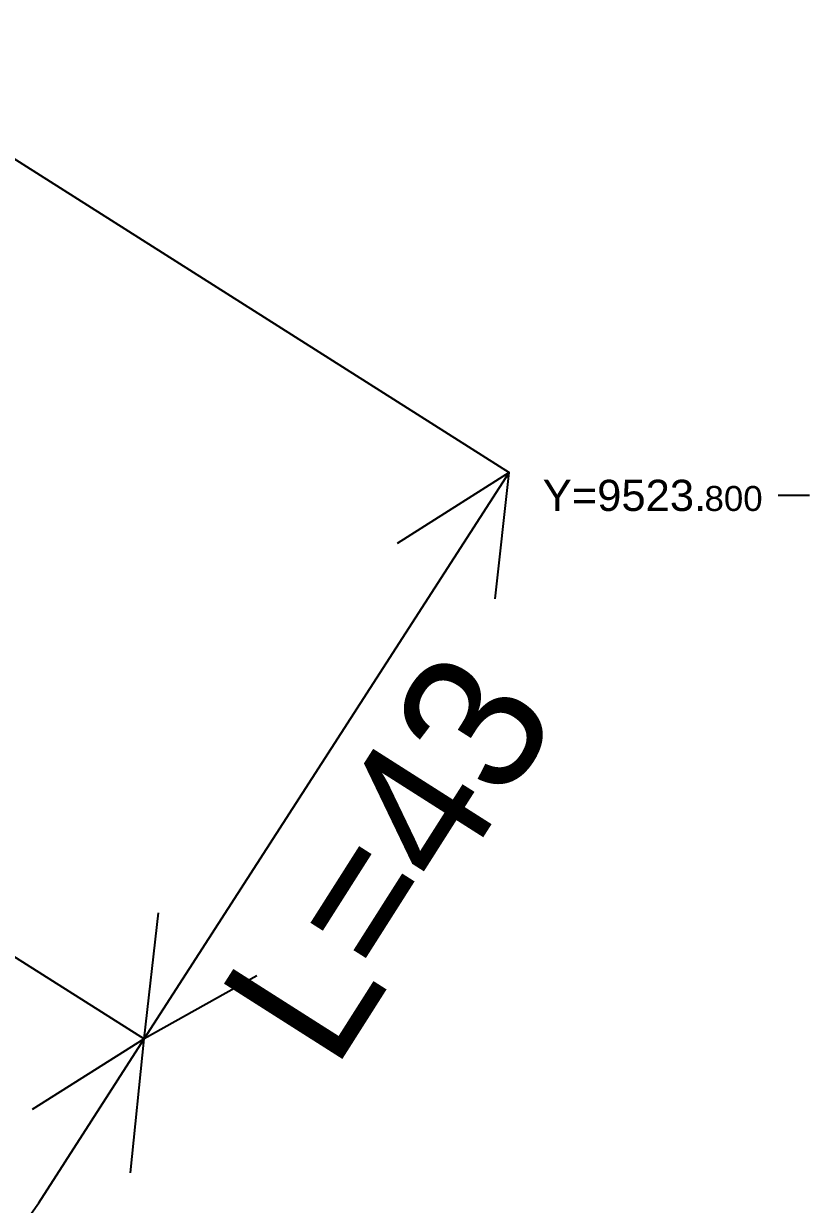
# Model space of a CAD drawing. Header units: millimetres. Extents: x 524954 to 526204, y 9523489 to 9524010.
# Drawn here: x 526138.5 to 526188.9, y 9523754.5 to 9523830.2 of the extents above; entities that cross this region are included whole.
import ezdxf
from ezdxf.enums import TextEntityAlignment as Align

# ---------------------------------------------------------------- set-up
doc = ezdxf.new("R2010")
doc.units = ezdxf.units.MM
for name, color, linetype in [('Annotation', 7, 'Continuous'), ('Carroyage', 7, 'Continuous'), ('PLUME_2', 1, 'Continuous')]:
    doc.layers.add(name, color=color, linetype=linetype)
doc.styles.get("Standard").update_dxf_attribs({"font": 'arial.ttf'})

msp = doc.modelspace()

# ---------------------------------------------------------------- linework, layer by layer
at = {"layer": 'Carroyage'}
msp.add_line((526188.877, 9523800), (526186.877, 9523800), dxfattribs=at)
at = {"layer": 'PLUME_2'}
for points in [[(526068.175, 9523865.742), (526169.624, 9523801.457)], [(526045.291, 9523828.979), (526146.205, 9523765.156)], [(526146.205, 9523765.156), (526169.624, 9523801.457)], [(526168.711, 9523793.369), (526169.624, 9523801.457), (526162.436, 9523796.922)], [(526153.43, 9523769.192), (526146.205, 9523765.156), (526147.119, 9523773.244)], [(525617.389, 9523502.963), (525651.128, 9523500.913), (525685.183, 9523501.394), (525718.631, 9523503.334), (525752.395, 9523507.804), (525785.551, 9523513.733), (525818.063, 9523521.621), (525850.393, 9523532.002), (525882.116, 9523543.843), (525912.695, 9523557.606), (525942.666, 9523572.828), (525971.957, 9523590.507), (525999.679, 9523609.075), (526026.221, 9523630.063), (526051.694, 9523651.975), (526076.023, 9523675.809), (526098.784, 9523700.532), (526119.903, 9523727.14), (526139.453, 9523754.636), (526146.205, 9523765.156)], [(526145.328, 9523756.569), (526146.205, 9523765.156), (526139.016, 9523760.62)]]:
    msp.add_lwpolyline(points, dxfattribs=at)

# ---------------------------------------------------------------- texts
at = {"layer": 'Annotation'}
for s, height, p in [('Y=9523.', 2, (526182.255, 9523799)), ('800', 1.6, (526185.877, 9523799))]:
    msp.add_text(s, height=height, dxfattribs=at).set_placement(p, align=Align.RIGHT)
at = {"layer": 'PLUME_2', "width": 0.953393}
msp.add_text('L=43', height=9, rotation=57.55152, dxfattribs=at).set_placement((526158.392, 9523763.037), (526172.878, 9523785.822), align=Align.FIT)

doc.saveas('drawing.dxf')
